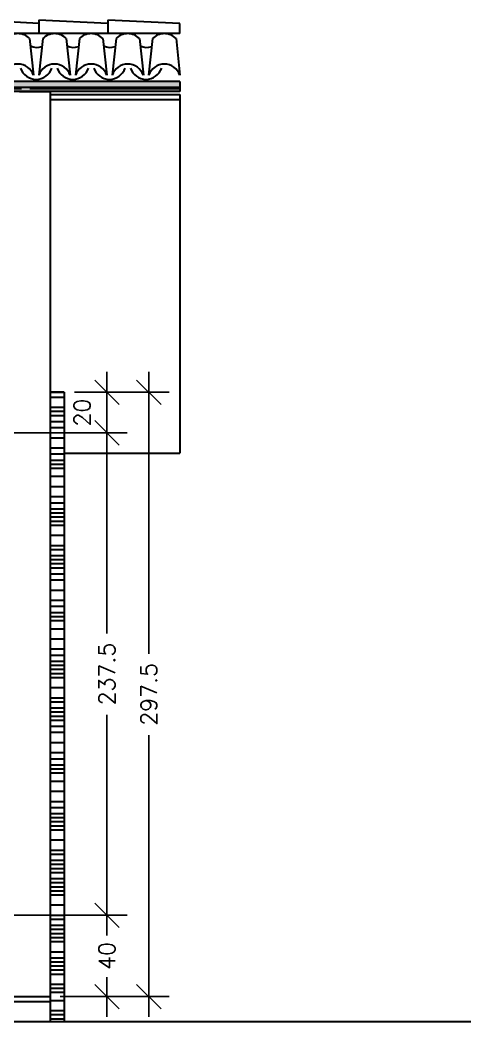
# Model space of a CAD drawing. Header units: millimetres. Extents: x -4228 to 27092, y -6721 to 984.
# Drawn here: x 26870.3 to 27092, y -1582.7 to -1089.5 of the extents above; entities that cross this region are included whole.
import ezdxf

# ---------------------------------------------------------------- set-up
doc = ezdxf.new("R2010")
doc.units = ezdxf.units.MM
doc.header["$LTSCALE"] = 50
doc.layers.get('0').update_dxf_attribs({"lineweight": 0})
for name, color, linetype in [('cobertura', 2, 'Continuous'), ('cota', 1, 'Continuous'), ('gesso', 7, 'Continuous'), ('hatch', 2, 'Continuous'), ('madeiramento', 2, 'Continuous'), ('PAREDES', 6, 'Continuous'), ('pedras', 2, 'Continuous'), ('PENA24', 24, 'Continuous'), ('PENA_01', 3, 'Continuous'), ('piso', 2, 'Continuous'), ('telhas', 3, 'Continuous')]:
    doc.layers.add(name, color=color, linetype=linetype)
doc.styles.add('ROMANS', font='romans.shx')
doc.dimstyles.new('1_50', dxfattribs={"dimscale": 0, "dimtxt": 8, "dimasz": 12, "dimexe": 10, "dimexo": 5, "dimgap": 4, "dimtad": 0, "dimdec": 0, "dimzin": 1, "dimdsep": 46, "dimtxsty": 'ROMANS', "dimblk": 'OBLIQUE', "dimcen": 10, "dimdle": 10, "dimclrd": 1, "dimclre": 1, "dimclrt": 7, "dimaunit": 1, "dimadec": 0, "dimazin": 0, "dimtm": 1e-09, "dimtfac": 1, "dimtdec": 0, "dimtmove": 2, "dimatfit": 3, "dimldrblk": 'OBLIQUE', "dimfxl": 1, "dimtolj": 1, "dimtzin": 0, "dimarcsym": 0})

# ---------------------------------------------------------------- blocks, each defined once
blk = doc.blocks.new('_OBLIQUE')
at = {"color": 0, "linetype": 'ByBlock'}
blk.add_line((-0.5, -0.5), (0.5, 0.5), dxfattribs=at)
blk = doc.blocks.new('*D274')
at = {"layer": 'cota', "color": 1, "linetype": 'Continuous', "lineweight": -2}
for p, q in [((26912.97, -1520.24), (26912.97, -1539.76)), ((26863.02, -1530.24), (26922.97, -1530.24)), ((26912.97, -1580.24), (26912.97, -1560.71)), ((26890.02, -1570.24), (26922.97, -1570.24))]:
    blk.add_line(p, q, dxfattribs=at)
at = {"layer": 'Defpoints', "color": 0, "linetype": 'Continuous', "lineweight": 30}
for p in [(26858.02, -1530.24), (26885.02, -1570.24), (26912.97, -1570.24)]:
    blk.add_point(p, dxfattribs=at)
at = {"layer": 'cota', "color": 1, "linetype": 'Continuous', "lineweight": -2, "xscale": 12, "yscale": 12, "zscale": 12}
for p, rotation in [((26912.97, -1530.24), 90), ((26912.97, -1570.24), 270)]:
    blk.add_blockref('_OBLIQUE', p, dxfattribs=dict(at, rotation=rotation))
at = {"layer": 'cota', "color": 7, "linetype": 'Continuous', "lineweight": 30, "insert": (26912.97, -1550.24), "char_height": 8, "attachment_point": 5, "rotation": 90, "style": 'ROMANS'}
blk.add_mtext('\\A1;40', dxfattribs=at)
blk = doc.blocks.new('*D275')
at = {"layer": 'cota', "color": 1, "linetype": 'Continuous', "lineweight": -2}
for p, q in [((26912.97, -1282.74), (26912.97, -1391.49)), ((26863.02, -1292.74), (26922.97, -1292.74)), ((26912.97, -1540.24), (26912.97, -1431.49)), ((26875.02, -1530.24), (26922.97, -1530.24))]:
    blk.add_line(p, q, dxfattribs=at)
at = {"layer": 'Defpoints', "color": 0, "linetype": 'Continuous', "lineweight": 30}
for p in [(26858.02, -1292.74), (26912.97, -1292.74), (26870.02, -1530.24)]:
    blk.add_point(p, dxfattribs=at)
at = {"layer": 'cota', "color": 1, "linetype": 'Continuous', "lineweight": -2, "xscale": 12, "yscale": 12, "zscale": 12}
for p, rotation in [((26912.97, -1292.74), 90), ((26912.97, -1530.24), 270)]:
    blk.add_blockref('_OBLIQUE', p, dxfattribs=dict(at, rotation=rotation))
at = {"layer": 'cota', "color": 7, "linetype": 'Continuous', "lineweight": 30, "insert": (26912.97, -1411.49), "char_height": 8, "attachment_point": 5, "rotation": 90, "style": 'ROMANS'}
blk.add_mtext('\\A1;237.5', dxfattribs=at)
blk = doc.blocks.new('*D276')
at = {"layer": 'cota', "color": 1, "linetype": 'Continuous', "lineweight": -2}
for p, q in [((26933.62, -1262.74), (26933.62, -1401.49)), ((26897.02, -1272.74), (26943.62, -1272.74)), ((26933.62, -1580.24), (26933.62, -1441.49)), ((26897.02, -1570.24), (26943.62, -1570.24))]:
    blk.add_line(p, q, dxfattribs=at)
at = {"layer": 'Defpoints', "color": 0, "linetype": 'Continuous', "lineweight": 30}
for p in [(26892.02, -1272.74), (26892.02, -1570.24), (26933.62, -1570.24)]:
    blk.add_point(p, dxfattribs=at)
at = {"layer": 'cota', "color": 1, "linetype": 'Continuous', "lineweight": -2, "xscale": 12, "yscale": 12, "zscale": 12}
for p, rotation in [((26933.62, -1272.74), 90), ((26933.62, -1570.24), 270)]:
    blk.add_blockref('_OBLIQUE', p, dxfattribs=dict(at, rotation=rotation))
at = {"layer": 'cota', "color": 7, "linetype": 'Continuous', "lineweight": 30, "insert": (26933.62, -1421.49), "char_height": 8, "attachment_point": 5, "rotation": 90, "style": 'ROMANS'}
blk.add_mtext('\\A1;297.5', dxfattribs=at)
blk = doc.blocks.new('*D214')
at = {"layer": 'cota', "color": 1, "linetype": 'Continuous', "lineweight": -2}
for p, q in [((26912.97, -1302.74), (26912.97, -1262.74)), ((26909.45, -1272.74), (26922.97, -1272.74)), ((26909.45, -1292.74), (26922.97, -1292.74))]:
    blk.add_line(p, q, dxfattribs=at)
at = {"layer": 'Defpoints', "color": 0, "linetype": 'Continuous', "lineweight": 30}
for p in [(26904.45, -1272.74), (26912.97, -1272.74), (26904.45, -1292.74)]:
    blk.add_point(p, dxfattribs=at)
at = {"layer": 'cota', "color": 1, "linetype": 'Continuous', "lineweight": -2, "xscale": 12, "yscale": 12, "zscale": 12}
for p, rotation in [((26912.97, -1272.74), 90), ((26912.97, -1292.74), 270)]:
    blk.add_blockref('_OBLIQUE', p, dxfattribs=dict(at, rotation=rotation))
at = {"layer": 'cota', "color": 7, "linetype": 'Continuous', "lineweight": 30, "insert": (26900.8, -1282.74), "char_height": 8, "attachment_point": 5, "rotation": 90, "style": 'ROMANS'}
blk.add_mtext('\\A1;20', dxfattribs=at)

msp = doc.modelspace()

# ---------------------------------------------------------------- hatches: boundary and pattern name
at = {"layer": 'hatch', "linetype": 'Continuous', "lineweight": 30}
h = msp.add_hatch(dxfattribs=at)
h.set_pattern_fill('AR-SAND', color=256, scale=0.3, style=0)
h.set_pattern_definition([(37.5, (23238.521, -2702.877), (-0.48001, 14.682397), [0, -11.5824, 0, -12.954, 0, -12.3825]), (7.5, (23238.521, -2702.877), (13.4857, 21.50475), [0, -6.2484, 0, -10.4394, 0, -4.0005]), (327.5, (23229.149, -2702.877), (23.72977, 0.043116), [0, -3.81, 0, -13.716, 0, -17.907]), (317.5, (23229.149, -2702.877), (22.90669, 6.68788), [0, -1.905, 0, -8.9916, 0, -10.287])])
h.paths.add_polyline_path([(26948.92, -1124.73), (26948.92, -1119.73), (25349.52, -1119.73), (25349.52, -1124.73)])
h = msp.add_hatch(dxfattribs=at)
h.set_pattern_fill('AR-RROOF', color=3, scale=0.5, style=0)
h.set_pattern_definition([(0, (29305.63, -2227.493), (27.94, 12.7), [190.5, -25.4, 63.5, -12.7]), (0, (29322.52, -2221.143), (-12.7, 16.891), [38.1, -4.191, 76.2, -9.525]), (0, (29311.9795, -2216.6985), (66.04, 8.509), [101.6, -17.78, 50.8, -12.7])])
h.paths.add_polyline_path([(26948.92, -1124.73), (26948.92, -1119.73), (25349.52, -1119.73), (25349.52, -1124.73)])

# ---------------------------------------------------------------- linework, layer by layer
at = {"layer": 'cobertura', "color": 3, "linetype": 'Continuous', "lineweight": 30}
for p in [(26948.92, -1128.69), (26892.02, -1302.74)]:
    msp.add_line(p, (26948.92, -1302.74), dxfattribs=at)
at = {"layer": 'gesso', "linetype": 'Continuous', "lineweight": 30}
for p, q in [((26885.02, -1126.19), (26948.92, -1126.19)), ((26885.02, -1128.69), (26948.92, -1128.69)), ((26948.92, -1126.19), (26948.92, -1128.69))]:
    msp.add_line(p, q, dxfattribs=at)
at = {"layer": 'madeiramento', "linetype": 'Continuous', "lineweight": 30}
for p, q in [((26948.92, -1119.73), (25349.52, -1119.73)), ((26948.92, -1119.73), (26948.92, -1124.73)), ((26948.92, -1124.73), (25349.52, -1124.73))]:
    msp.add_line(p, q, dxfattribs=at)
at = {"layer": 'PAREDES', "linetype": 'Continuous', "lineweight": 30}
for p, q in [((26870.02, -1124.73), (26885.02, -1124.73)), ((26885.02, -1124.73), (26885.02, -1570.24))]:
    msp.add_line(p, q, dxfattribs=at)
at = {"layer": 'pedras', "color": 55, "linetype": 'Continuous', "lineweight": 30}
for p, q in [((26885.02, -1275.14), (26892.02, -1275.14)), ((26885.02, -1280.14), (26892.02, -1280.14)), ((26885.02, -1282.14), (26892.02, -1282.14)), ((26885.02, -1284.14), (26892.02, -1284.14)), ((26885.02, -1287.14), (26892.02, -1287.14)), ((26885.02, -1290.14), (26892.02, -1290.14)), ((26885.02, -1295.14), (26892.02, -1295.14)), ((26885.02, -1300.14), (26892.02, -1300.14)), ((26885.02, -1303.14), (26892.02, -1303.14)), ((26885.02, -1306.14), (26892.02, -1306.14)), ((26885.02, -1308.14), (26892.02, -1308.14)), ((26885.02, -1310.14), (26892.02, -1310.14)), ((26885.02, -1314.14), (26892.02, -1314.14)), ((26885.02, -1319.14), (26892.02, -1319.14)), ((26885.02, -1324.14), (26892.02, -1324.14)), ((26885.02, -1327.14), (26892.02, -1327.14)), ((26885.02, -1330.14), (26892.02, -1330.14)), ((26885.02, -1332.14), (26892.02, -1332.14)), ((26885.02, -1334.14), (26892.02, -1334.14)), ((26885.02, -1336.14), (26892.02, -1336.14)), ((26885.02, -1338.14), (26892.02, -1338.14)), ((26885.02, -1343.14), (26892.02, -1343.14)), ((26885.02, -1348.14), (26892.02, -1348.14)), ((26885.02, -1350.14), (26892.02, -1350.14)), ((26885.02, -1353.14), (26892.02, -1353.14)), ((26885.02, -1355.14), (26892.02, -1355.14)), ((26885.02, -1357.14), (26892.02, -1357.14)), ((26885.02, -1359.14), (26892.02, -1359.14)), ((26885.02, -1362.14), (26892.02, -1362.14)), ((26885.02, -1365.14), (26892.02, -1365.14)), ((26885.02, -1370.14), (26892.02, -1370.14)), ((26885.02, -1375.14), (26892.02, -1375.14)), ((26885.02, -1378.14), (26892.02, -1378.14)), ((26885.02, -1381.14), (26892.02, -1381.14)), ((26885.02, -1383.14), (26892.02, -1383.14)), ((26885.02, -1385.14), (26892.02, -1385.14)), ((26885.02, -1389.14), (26892.02, -1389.14)), ((26885.02, -1394.14), (26892.02, -1394.14)), ((26885.02, -1399.14), (26892.02, -1399.14)), ((26885.02, -1402.14), (26892.02, -1402.14)), ((26885.02, -1405.14), (26892.02, -1405.14)), ((26885.02, -1407.14), (26892.02, -1407.14)), ((26885.02, -1409.14), (26892.02, -1409.14)), ((26885.02, -1411.14), (26892.02, -1411.14)), ((26885.02, -1413.14), (26892.02, -1413.14)), ((26885.02, -1418.14), (26892.02, -1418.14)), ((26885.02, -1423.14), (26892.02, -1423.14)), ((26885.02, -1425.14), (26892.02, -1425.14)), ((26885.02, -1428.14), (26892.02, -1428.14)), ((26885.02, -1430.14), (26892.02, -1430.14)), ((26885.02, -1432.14), (26892.02, -1432.14)), ((26885.02, -1434.14), (26892.02, -1434.14)), ((26885.02, -1437.14), (26892.02, -1437.14)), ((26885.02, -1440.14), (26892.02, -1440.14)), ((26885.02, -1445.14), (26892.02, -1445.14)), ((26885.02, -1450.14), (26892.02, -1450.14)), ((26885.02, -1453.14), (26892.02, -1453.14)), ((26885.02, -1456.14), (26892.02, -1456.14)), ((26885.02, -1458.14), (26892.02, -1458.14)), ((26885.02, -1460.14), (26892.02, -1460.14)), ((26885.02, -1464.14), (26892.02, -1464.14)), ((26885.02, -1469.14), (26892.02, -1469.14)), ((26885.02, -1474.14), (26892.02, -1474.14)), ((26885.02, -1477.14), (26892.02, -1477.14)), ((26885.02, -1480.14), (26892.02, -1480.14)), ((26885.02, -1482.14), (26892.02, -1482.14)), ((26885.02, -1484.14), (26892.02, -1484.14)), ((26885.02, -1486.14), (26892.02, -1486.14)), ((26885.02, -1488.14), (26892.02, -1488.14)), ((26885.02, -1493.14), (26892.02, -1493.14)), ((26885.02, -1498.14), (26892.02, -1498.14)), ((26885.02, -1500.14), (26892.02, -1500.14)), ((26885.02, -1503.14), (26892.02, -1503.14)), ((26885.02, -1505.14), (26892.02, -1505.14)), ((26885.02, -1507.14), (26892.02, -1507.14)), ((26885.02, -1509.14), (26892.02, -1509.14)), ((26885.02, -1512.14), (26892.02, -1512.14)), ((26885.02, -1514.14), (26892.02, -1514.14)), ((26885.02, -1516.14), (26892.02, -1516.14)), ((26885.02, -1518.14), (26892.02, -1518.14)), ((26885.02, -1520.14), (26892.02, -1520.14)), ((26885.02, -1525.14), (26892.02, -1525.14)), ((26885.02, -1530.14), (26892.02, -1530.14)), ((26885.02, -1532.14), (26892.02, -1532.14)), ((26885.02, -1535.14), (26892.02, -1535.14)), ((26885.02, -1537.14), (26892.02, -1537.14)), ((26885.02, -1539.14), (26892.02, -1539.14)), ((26885.02, -1541.14), (26892.02, -1541.14)), ((26885.02, -1543.14), (26892.02, -1543.14)), ((26885.02, -1548.14), (26892.02, -1548.14)), ((26885.02, -1551.14), (26892.02, -1551.14)), ((26885.02, -1553.14), (26892.02, -1553.14)), ((26885.02, -1555.14), (26892.02, -1555.14)), ((26885.02, -1557.14), (26892.02, -1557.14)), ((26885.02, -1559.14), (26892.02, -1559.14)), ((26885.02, -1564.14), (26892.02, -1564.14)), ((26885.02, -1566.14), (26892.02, -1566.14)), ((26885.02, -1568.14), (26892.02, -1568.14)), ((26885.02, -1572.14), (26892.02, -1572.14)), ((26885.02, -1577.14), (26892.02, -1577.14)), ((26885.02, -1579.14), (26892.02, -1579.14)), ((26885.02, -1581.14), (26892.02, -1581.14))]:
    msp.add_line(p, q, dxfattribs=at)
at = {"layer": 'PENA24', "color": 3, "lineweight": 30}
for p, q in [((26874.98, -1098.62), (26876.92, -1116.73)), ((26881.46, -1098.62), (26879.52, -1116.73)), ((26892.98, -1098.62), (26894.92, -1116.73)), ((26899.46, -1098.62), (26897.52, -1116.73)), ((26910.98, -1098.62), (26912.92, -1116.73)), ((26917.46, -1098.62), (26915.52, -1116.73)), ((26928.98, -1098.62), (26930.92, -1116.73)), ((26935.46, -1098.62), (26933.52, -1116.73)), ((26946.98, -1098.62), (26948.92, -1116.73))]:
    msp.add_line(p, q, dxfattribs=at)
for centre, radius, start, end in [((26869.22, -1104.37), 8.14, 44.9328, 135.0672), ((26887.22, -1104.37), 8.14, 44.9328, 135.0672), ((26905.22, -1104.37), 8.14, 44.9328, 135.0672), ((26923.22, -1104.37), 8.14, 44.9328, 135.0672), ((26941.22, -1104.37), 8.14, 44.9328, 135.0672), ((26878.65, -1095.59), 7.44, 243.9234, 288.6886), ((26896.65, -1095.59), 7.44, 243.9234, 288.6886), ((26914.65, -1095.59), 7.44, 243.9234, 288.6886), ((26932.65, -1095.59), 7.44, 243.9234, 288.6886)]:
    msp.add_arc(centre, radius, start, end, dxfattribs=at)
at = {"layer": 'PENA24', "color": 2, "lineweight": 30}
for centre, start, end in [((26869.22, -1119.37), 18.9246, 161.0754), ((26878.22, -1110.59), 198.9246, 341.0754), ((26887.22, -1119.37), 18.9246, 161.0754), ((26896.22, -1110.59), 198.9246, 341.0754), ((26905.22, -1119.37), 18.9246, 161.0754), ((26914.22, -1110.59), 198.9246, 341.0754), ((26923.22, -1119.37), 18.9246, 161.0754), ((26932.22, -1110.59), 198.9246, 341.0754), ((26941.22, -1119.37), 18.9246, 161.0754)]:
    msp.add_arc(centre, 8.14, start, end, dxfattribs=at)
at = {"layer": 'PENA_01', "color": 7, "linetype": 'Continuous', "lineweight": 30}
for p, q in [((26885.02, -1272.74), (26892.02, -1272.74)), ((26892.02, -1272.74), (26885.02, -1272.74)), ((26885.02, -1272.74), (26892.02, -1272.74)), ((26892.02, -1272.74), (26885.02, -1272.74)), ((26892.02, -1272.74), (26892.02, -1582.74))]:
    msp.add_line(p, q, dxfattribs=at)
at = {"layer": 'piso', "color": 6, "linetype": 'Continuous', "lineweight": 30}
for p, q in [((26885.02, -1550.24), (26885.02, -1552.74)), ((26885.02, -1566.24), (26885.02, -1568.74)), ((22842.52, -1572.74), (26885.02, -1572.74)), ((26468.52, -1570.24), (26885.02, -1570.24)), ((26885.02, -1570.24), (26885.02, -1572.74)), ((26885.02, -1572.74), (26885.02, -1582.74))]:
    msp.add_line(p, q, dxfattribs=at)
at = {"layer": 'piso', "color": 8, "linetype": 'Continuous', "lineweight": 30}
msp.add_line((27092.02, -1582.74), (22462.06, -1582.74), dxfattribs=at)
at = {"layer": 'telhas', "linetype": 'Continuous', "lineweight": 30}
for p, q in [((26879.52, -1091.16), (26845.52, -1089.54)), ((26879.52, -1089.54), (26879.52, -1096.23)), ((26879.52, -1089.54), (26879.52, -1096.23)), ((26913.52, -1091.16), (26879.52, -1089.54)), ((26913.52, -1089.54), (26913.52, -1096.23)), ((26913.52, -1089.54), (26913.52, -1096.23)), ((26948.92, -1091.22), (26913.52, -1089.54)), ((26948.92, -1096.23), (26948.92, -1091.22)), ((26948.92, -1096.23), (25349.52, -1096.23))]:
    msp.add_line(p, q, dxfattribs=at)

# ---------------------------------------------------------------- dimensions: what is measured, and where the dimension line sits
at = {"layer": 'cota', "linetype": 'Continuous', "lineweight": 30}
for base, p1, p2, override, picture, middle in [((26933.62, -1570.24), (26892.02, -1272.74), (26892.02, -1570.24), {"dimscale": 1, "dimdec": 1}, '*D276', (26933.62, -1421.49)), ((26912.97, -1292.74), (26870.02, -1530.24), (26858.02, -1292.74), {"dimscale": 1, "dimdec": 1}, '*D275', (26912.97, -1411.49)), ((26912.97, -1570.24), (26858.02, -1530.24), (26885.02, -1570.24), {"dimscale": 1}, '*D274', (26912.97, -1550.24))]:
    dim = msp.add_linear_dim(base=base, p1=p1, p2=p2, angle=90, dimstyle='1_50', override=override, dxfattribs=at)
    dim.commit()
    dim.dimension.update_dxf_attribs({"geometry": picture, "text_midpoint": middle})
dim = msp.add_linear_dim(base=(26912.97, -1272.74), p1=(26904.45, -1292.74), p2=(26904.45, -1272.74), angle=90, dimstyle='1_50', override={"dimscale": 1}, dxfattribs=at)
dim.commit()
dim.dimension.update_dxf_attribs({"geometry": '*D214', "text_midpoint": (26900.8, -1282.74), "dimtype": 160})

doc.saveas('drawing.dxf')
